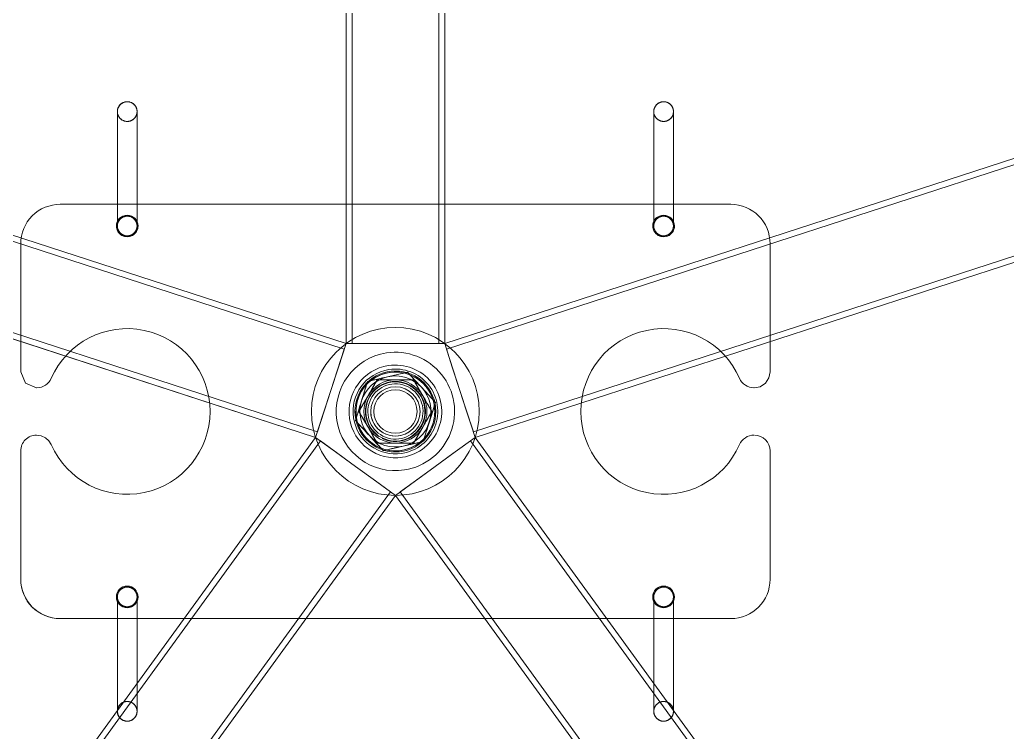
# Model space of a CAD drawing. Header units: millimetres. Extents: x -32954 to 151739, y -65671 to 56243.
# Drawn here: x -26657.5 to -26407.2, y -34583.7 to -34403.2 of the extents above; entities that cross this region are included whole.
import ezdxf

# ---------------------------------------------------------------- set-up
doc = ezdxf.new("R2010")
doc.units = ezdxf.units.MM
doc.layers.add('G-IMPT', color=7, linetype='Continuous', lineweight=9)
doc.layers.add('I-FURN', color=7, linetype='Continuous', lineweight=9)

# ---------------------------------------------------------------- blocks, each defined once
blk = doc.blocks.new('М200-М200_1_Стойка для инфузионных растворов - МСК-5310_dwg-9481014-О_ТХ_05')
at = {"layer": 'G-IMPT'}
for p, q in [((0, 21.27), (-117.56, 183.07)), ((0, 21.27), (-117.56, 183.07)), ((117.56, 183.07), (0, 21.27)), ((0, 21.27), (117.56, 183.07)), ((-118.77, 182.19), (-1.21, 20.38)), ((-1.21, 20.38), (-118.77, 182.19)), ((1.21, 20.38), (118.77, 182.19)), ((1.21, 20.38), (118.77, 182.19)), ((-137.78, 168.38), (-20.23, 6.57)), ((-20.23, 6.57), (-137.78, 168.38)), ((-19.01, 7.45), (-136.57, 169.26)), ((-19.01, 7.45), (-136.57, 169.26)), ((136.57, 169.26), (19.01, 7.45)), ((19.01, 7.45), (136.57, 169.26)), ((20.23, 6.57), (137.78, 168.38)), ((20.23, 6.57), (137.78, 168.38)), ((85, 52.5), (-85, 52.5)), ((-85, 52.5), (85, 52.5)), ((-95, 42.5), (-95, 10)), ((-95, 10), (-95, 42.5)), ((95, 42.5), (95, 10)), ((95, 10), (95, 42.5)), ((-20.23, 6.57), (-210.44, -55.23)), ((-20.23, 6.57), (-210.44, -55.23)), ((-209.97, -56.66), (-19.76, 5.15)), ((-19.76, 5.15), (-209.97, -56.66)), ((19.76, 5.15), (209.97, -56.66)), ((19.76, 5.15), (209.97, -56.66)), ((210.44, -55.23), (20.23, 6.57)), ((20.23, 6.57), (210.44, -55.23)), ((-95, -42.5), (-95, -10)), ((-95, -10), (-95, -42.5)), ((95, -42.5), (95, -10)), ((95, -10), (95, -42.5)), ((-12.96, -15.78), (-203.17, -77.58)), ((-12.96, -15.78), (-203.17, -77.58)), ((-202.71, -79.01), (-12.5, -17.2)), ((-12.5, -17.2), (-202.71, -79.01)), ((-12.5, -17.2), (-12.5, -217.2)), ((-12.5, -17.2), (-12.5, -217.2)), ((-11, -217.2), (-11, -17.2)), ((-11, -17.2), (-11, -217.2)), ((11, -17.2), (11, -217.2)), ((11, -17.2), (11, -217.2)), ((12.5, -217.2), (12.5, -17.2)), ((12.5, -17.2), (12.5, -217.2)), ((12.5, -17.2), (202.71, -79.01)), ((12.5, -17.2), (202.71, -79.01)), ((203.17, -77.58), (12.96, -15.78)), ((12.96, -15.78), (203.17, -77.58)), ((-85, -52.5), (85, -52.5)), ((85, -52.5), (-85, -52.5))]:
    blk.add_line(p, q, dxfattribs=at)
at = {"layer": 'G-IMPT', "flags": 128}
for points in [[(-70.5, 76), (-70.5, 76.1), (-70.49, 76.2), (-70.48, 76.3), (-70.47, 76.4), (-70.45, 76.5), (-70.43, 76.59), (-70.4, 76.69), (-70.37, 76.79), (-70.34, 76.88), (-70.3, 76.97), (-70.26, 77.06), (-70.22, 77.15), (-70.17, 77.24), (-70.12, 77.33), (-70.06, 77.41), (-70.01, 77.49), (-69.94, 77.57), (-69.88, 77.65), (-69.81, 77.72), (-69.74, 77.79), (-69.67, 77.86), (-69.59, 77.93), (-69.51, 77.99), (-69.43, 78.05), (-69.35, 78.1), (-69.27, 78.16), (-69.18, 78.2), (-69.09, 78.25), (-69, 78.29), (-68.91, 78.33), (-68.81, 78.36), (-68.72, 78.4), (-68.62, 78.42), (-68.52, 78.44), (-68.42, 78.46), (-68.33, 78.48), (-68.23, 78.49), (-68.13, 78.5), (-68.03, 78.5), (-68, 78.5)], [(-68, 78.5), (-67.9, 78.5), (-67.8, 78.49), (-67.7, 78.48), (-67.6, 78.47), (-67.5, 78.45), (-67.41, 78.43), (-67.31, 78.4), (-67.21, 78.37), (-67.12, 78.34), (-67.03, 78.3), (-66.94, 78.26), (-66.85, 78.22), (-66.76, 78.17), (-66.67, 78.12), (-66.59, 78.06), (-66.51, 78.01), (-66.43, 77.94), (-66.35, 77.88), (-66.28, 77.81), (-66.21, 77.74), (-66.14, 77.67), (-66.07, 77.59), (-66.01, 77.51), (-65.95, 77.43), (-65.9, 77.35), (-65.84, 77.27), (-65.8, 77.18), (-65.75, 77.09), (-65.71, 77), (-65.67, 76.91), (-65.64, 76.81), (-65.6, 76.72), (-65.58, 76.62), (-65.56, 76.52), (-65.54, 76.42), (-65.52, 76.33), (-65.51, 76.23), (-65.5, 76.13), (-65.5, 76.03), (-65.5, 76)], [(68, 78.5), (67.9, 78.5), (67.8, 78.49), (67.7, 78.48), (67.6, 78.47), (67.5, 78.45), (67.41, 78.43), (67.31, 78.4), (67.21, 78.37), (67.12, 78.34), (67.03, 78.3), (66.94, 78.26), (66.85, 78.22), (66.76, 78.17), (66.67, 78.12), (66.59, 78.06), (66.51, 78.01), (66.43, 77.94), (66.35, 77.88), (66.28, 77.81), (66.21, 77.74), (66.14, 77.67), (66.07, 77.59), (66.01, 77.51), (65.95, 77.43), (65.9, 77.35), (65.84, 77.27), (65.8, 77.18), (65.75, 77.09), (65.71, 77), (65.67, 76.91), (65.64, 76.81), (65.6, 76.72), (65.58, 76.62), (65.56, 76.52), (65.54, 76.42), (65.52, 76.33), (65.51, 76.23), (65.5, 76.13), (65.5, 76.03), (65.5, 76)], [(70.5, 76), (70.5, 76.1), (70.49, 76.2), (70.48, 76.3), (70.47, 76.4), (70.45, 76.5), (70.43, 76.59), (70.4, 76.69), (70.37, 76.79), (70.34, 76.88), (70.3, 76.97), (70.26, 77.06), (70.22, 77.15), (70.17, 77.24), (70.12, 77.33), (70.06, 77.41), (70.01, 77.49), (69.94, 77.57), (69.88, 77.65), (69.81, 77.72), (69.74, 77.79), (69.67, 77.86), (69.59, 77.93), (69.51, 77.99), (69.43, 78.05), (69.35, 78.1), (69.27, 78.16), (69.18, 78.2), (69.09, 78.25), (69, 78.29), (68.91, 78.33), (68.81, 78.36), (68.72, 78.4), (68.62, 78.42), (68.52, 78.44), (68.42, 78.46), (68.33, 78.48), (68.23, 78.49), (68.13, 78.5), (68.03, 78.5), (68, 78.5)], [(-68, 73.5), (-68.1, 73.5), (-68.2, 73.51), (-68.3, 73.52), (-68.4, 73.53), (-68.5, 73.55), (-68.59, 73.57), (-68.69, 73.6), (-68.79, 73.63), (-68.88, 73.66), (-68.97, 73.7), (-69.06, 73.74), (-69.15, 73.78), (-69.24, 73.83), (-69.33, 73.88), (-69.41, 73.94), (-69.49, 73.99), (-69.57, 74.06), (-69.65, 74.12), (-69.72, 74.19), (-69.79, 74.26), (-69.86, 74.33), (-69.93, 74.41), (-69.99, 74.49), (-70.05, 74.57), (-70.1, 74.65), (-70.16, 74.73), (-70.2, 74.82), (-70.25, 74.91), (-70.29, 75), (-70.33, 75.09), (-70.36, 75.19), (-70.4, 75.28), (-70.42, 75.38), (-70.44, 75.48), (-70.46, 75.58), (-70.48, 75.67), (-70.49, 75.77), (-70.5, 75.87), (-70.5, 75.97), (-70.5, 76)], [(-70.5, 47), (-70.5, 47.01), (-70.5, 47.05), (-70.5, 47.1), (-70.5, 47.19), (-70.5, 47.29), (-70.5, 47.42), (-70.5, 47.56), (-70.5, 47.74), (-70.5, 47.93), (-70.5, 48.14), (-70.5, 48.38), (-70.5, 48.64), (-70.5, 48.92), (-70.5, 49.21), (-70.5, 49.53), (-70.5, 49.87), (-70.5, 50.23), (-70.5, 50.6), (-70.5, 50.99), (-70.5, 51.4), (-70.5, 51.82), (-70.5, 52.26), (-70.5, 52.72), (-70.5, 53.18), (-70.5, 53.67), (-70.5, 54.16), (-70.5, 54.67), (-70.5, 55.18), (-70.5, 55.71), (-70.5, 56.25), (-70.5, 56.79), (-70.5, 57.34), (-70.5, 57.9), (-70.5, 58.47), (-70.5, 59.04), (-70.5, 59.61), (-70.5, 60.19), (-70.5, 60.76), (-70.5, 61.34), (-70.5, 61.92), (-70.5, 62.5), (-70.5, 63.08), (-70.5, 63.66), (-70.5, 64.23), (-70.5, 64.79), (-70.5, 65.36), (-70.5, 65.91), (-70.5, 66.46), (-70.5, 67), (-70.5, 67.53), (-70.5, 68.06), (-70.5, 68.57), (-70.5, 69.07), (-70.5, 69.56), (-70.5, 70.03), (-70.5, 70.5), (-70.5, 70.94), (-70.5, 71.38), (-70.5, 71.79), (-70.5, 72.19), (-70.5, 72.58), (-70.5, 72.94), (-70.5, 73.29), (-70.5, 73.62), (-70.5, 73.92), (-70.5, 74.21), (-70.5, 74.48), (-70.5, 74.73), (-70.5, 74.96), (-70.5, 75.16), (-70.5, 75.35), (-70.5, 75.51), (-70.5, 75.65), (-70.5, 75.76), (-70.5, 75.85), (-70.5, 75.93), (-70.5, 75.97), (-70.5, 76), (-70.5, 76)], [(-65.5, 76), (-65.5, 75.9), (-65.51, 75.8), (-65.52, 75.7), (-65.53, 75.6), (-65.55, 75.5), (-65.57, 75.41), (-65.6, 75.31), (-65.63, 75.21), (-65.66, 75.12), (-65.7, 75.03), (-65.74, 74.94), (-65.78, 74.85), (-65.83, 74.76), (-65.88, 74.67), (-65.94, 74.59), (-65.99, 74.51), (-66.06, 74.43), (-66.12, 74.35), (-66.19, 74.28), (-66.26, 74.21), (-66.33, 74.14), (-66.41, 74.07), (-66.49, 74.01), (-66.57, 73.95), (-66.65, 73.9), (-66.73, 73.84), (-66.82, 73.8), (-66.91, 73.75), (-67, 73.71), (-67.09, 73.67), (-67.19, 73.64), (-67.28, 73.6), (-67.38, 73.58), (-67.48, 73.56), (-67.58, 73.54), (-67.67, 73.52), (-67.77, 73.51), (-67.87, 73.5), (-67.97, 73.5), (-68, 73.5)], [(-65.5, 76), (-65.5, 75.99), (-65.5, 75.95), (-65.5, 75.9), (-65.5, 75.81), (-65.5, 75.71), (-65.5, 75.58), (-65.5, 75.44), (-65.5, 75.26), (-65.5, 75.07), (-65.5, 74.86), (-65.5, 74.62), (-65.5, 74.36), (-65.5, 74.08), (-65.5, 73.79), (-65.5, 73.47), (-65.5, 73.13), (-65.5, 72.77), (-65.5, 72.4), (-65.5, 72.01), (-65.5, 71.6), (-65.5, 71.18), (-65.5, 70.74), (-65.5, 70.28), (-65.5, 69.82), (-65.5, 69.33), (-65.5, 68.84), (-65.5, 68.33), (-65.5, 67.82), (-65.5, 67.29), (-65.5, 66.75), (-65.5, 66.21), (-65.5, 65.66), (-65.5, 65.1), (-65.5, 64.53), (-65.5, 63.96), (-65.5, 63.39), (-65.5, 62.81), (-65.5, 62.24), (-65.5, 61.66), (-65.5, 61.08), (-65.5, 60.5), (-65.5, 59.92), (-65.5, 59.34), (-65.5, 58.77), (-65.5, 58.21), (-65.5, 57.64), (-65.5, 57.09), (-65.5, 56.54), (-65.5, 56), (-65.5, 55.47), (-65.5, 54.94), (-65.5, 54.43), (-65.5, 53.93), (-65.5, 53.44), (-65.5, 52.97), (-65.5, 52.5), (-65.5, 52.06), (-65.5, 51.62), (-65.5, 51.21), (-65.5, 50.81), (-65.5, 50.42), (-65.5, 50.06), (-65.5, 49.71), (-65.5, 49.38), (-65.5, 49.08), (-65.5, 48.79), (-65.5, 48.52), (-65.5, 48.27), (-65.5, 48.04), (-65.5, 47.84), (-65.5, 47.65), (-65.5, 47.49), (-65.5, 47.35), (-65.5, 47.24), (-65.5, 47.15), (-65.5, 47.07), (-65.5, 47.03), (-65.5, 47), (-65.5, 47)], [(65.5, 76), (65.5, 75.9), (65.51, 75.8), (65.52, 75.7), (65.53, 75.6), (65.55, 75.5), (65.57, 75.41), (65.6, 75.31), (65.63, 75.21), (65.66, 75.12), (65.7, 75.03), (65.74, 74.94), (65.78, 74.85), (65.83, 74.76), (65.88, 74.67), (65.94, 74.59), (65.99, 74.51), (66.06, 74.43), (66.12, 74.35), (66.19, 74.28), (66.26, 74.21), (66.33, 74.14), (66.41, 74.07), (66.49, 74.01), (66.57, 73.95), (66.65, 73.9), (66.73, 73.84), (66.82, 73.8), (66.91, 73.75), (67, 73.71), (67.09, 73.67), (67.19, 73.64), (67.28, 73.6), (67.38, 73.58), (67.48, 73.56), (67.58, 73.54), (67.67, 73.52), (67.77, 73.51), (67.87, 73.5), (67.97, 73.5), (68, 73.5)], [(65.5, 76), (65.5, 75.99), (65.5, 75.95), (65.5, 75.9), (65.5, 75.81), (65.5, 75.71), (65.5, 75.58), (65.5, 75.44), (65.5, 75.26), (65.5, 75.07), (65.5, 74.86), (65.5, 74.62), (65.5, 74.36), (65.5, 74.08), (65.5, 73.79), (65.5, 73.47), (65.5, 73.13), (65.5, 72.77), (65.5, 72.4), (65.5, 72.01), (65.5, 71.6), (65.5, 71.18), (65.5, 70.74), (65.5, 70.28), (65.5, 69.82), (65.5, 69.33), (65.5, 68.84), (65.5, 68.33), (65.5, 67.82), (65.5, 67.29), (65.5, 66.75), (65.5, 66.21), (65.5, 65.66), (65.5, 65.1), (65.5, 64.53), (65.5, 63.96), (65.5, 63.39), (65.5, 62.81), (65.5, 62.24), (65.5, 61.66), (65.5, 61.08), (65.5, 60.5), (65.5, 59.92), (65.5, 59.34), (65.5, 58.77), (65.5, 58.21), (65.5, 57.64), (65.5, 57.09), (65.5, 56.54), (65.5, 56), (65.5, 55.47), (65.5, 54.94), (65.5, 54.43), (65.5, 53.93), (65.5, 53.44), (65.5, 52.97), (65.5, 52.5), (65.5, 52.06), (65.5, 51.62), (65.5, 51.21), (65.5, 50.81), (65.5, 50.42), (65.5, 50.06), (65.5, 49.71), (65.5, 49.38), (65.5, 49.08), (65.5, 48.79), (65.5, 48.52), (65.5, 48.27), (65.5, 48.04), (65.5, 47.84), (65.5, 47.65), (65.5, 47.49), (65.5, 47.35), (65.5, 47.24), (65.5, 47.15), (65.5, 47.07), (65.5, 47.03), (65.5, 47), (65.5, 47)], [(68, 73.5), (68.1, 73.5), (68.2, 73.51), (68.3, 73.52), (68.4, 73.53), (68.5, 73.55), (68.59, 73.57), (68.69, 73.6), (68.79, 73.63), (68.88, 73.66), (68.97, 73.7), (69.06, 73.74), (69.15, 73.78), (69.24, 73.83), (69.33, 73.88), (69.41, 73.94), (69.49, 73.99), (69.57, 74.06), (69.65, 74.12), (69.72, 74.19), (69.79, 74.26), (69.86, 74.33), (69.93, 74.41), (69.99, 74.49), (70.05, 74.57), (70.1, 74.65), (70.16, 74.73), (70.2, 74.82), (70.25, 74.91), (70.29, 75), (70.33, 75.09), (70.36, 75.19), (70.4, 75.28), (70.42, 75.38), (70.44, 75.48), (70.46, 75.58), (70.48, 75.67), (70.49, 75.77), (70.5, 75.87), (70.5, 75.97), (70.5, 76)], [(70.5, 47), (70.5, 47.01), (70.5, 47.05), (70.5, 47.1), (70.5, 47.19), (70.5, 47.29), (70.5, 47.42), (70.5, 47.56), (70.5, 47.74), (70.5, 47.93), (70.5, 48.14), (70.5, 48.38), (70.5, 48.64), (70.5, 48.92), (70.5, 49.21), (70.5, 49.53), (70.5, 49.87), (70.5, 50.23), (70.5, 50.6), (70.5, 50.99), (70.5, 51.4), (70.5, 51.82), (70.5, 52.26), (70.5, 52.72), (70.5, 53.18), (70.5, 53.67), (70.5, 54.16), (70.5, 54.67), (70.5, 55.18), (70.5, 55.71), (70.5, 56.25), (70.5, 56.79), (70.5, 57.34), (70.5, 57.9), (70.5, 58.47), (70.5, 59.04), (70.5, 59.61), (70.5, 60.19), (70.5, 60.76), (70.5, 61.34), (70.5, 61.92), (70.5, 62.5), (70.5, 63.08), (70.5, 63.66), (70.5, 64.23), (70.5, 64.79), (70.5, 65.36), (70.5, 65.91), (70.5, 66.46), (70.5, 67), (70.5, 67.53), (70.5, 68.06), (70.5, 68.57), (70.5, 69.07), (70.5, 69.56), (70.5, 70.03), (70.5, 70.5), (70.5, 70.94), (70.5, 71.38), (70.5, 71.79), (70.5, 72.19), (70.5, 72.58), (70.5, 72.94), (70.5, 73.29), (70.5, 73.62), (70.5, 73.92), (70.5, 74.21), (70.5, 74.48), (70.5, 74.73), (70.5, 74.96), (70.5, 75.16), (70.5, 75.35), (70.5, 75.51), (70.5, 75.65), (70.5, 75.76), (70.5, 75.85), (70.5, 75.93), (70.5, 75.97), (70.5, 76), (70.5, 76)], [(-70.5, 47), (-70.5, 47.1), (-70.49, 47.2), (-70.48, 47.3), (-70.47, 47.4), (-70.45, 47.5), (-70.43, 47.59), (-70.4, 47.69), (-70.37, 47.79), (-70.34, 47.88), (-70.3, 47.97), (-70.26, 48.06), (-70.22, 48.15), (-70.17, 48.24), (-70.12, 48.33), (-70.06, 48.41), (-70.01, 48.49), (-69.94, 48.57), (-69.88, 48.65), (-69.81, 48.72), (-69.74, 48.79), (-69.67, 48.86), (-69.59, 48.93), (-69.51, 48.99), (-69.43, 49.05), (-69.35, 49.1), (-69.27, 49.16), (-69.18, 49.2), (-69.09, 49.25), (-69, 49.29), (-68.91, 49.33), (-68.81, 49.36), (-68.72, 49.4), (-68.62, 49.42), (-68.52, 49.44), (-68.42, 49.46), (-68.33, 49.48), (-68.23, 49.49), (-68.13, 49.5), (-68.03, 49.5), (-68, 49.5)], [(-68, 49.5), (-67.9, 49.5), (-67.8, 49.49), (-67.7, 49.48), (-67.6, 49.47), (-67.5, 49.45), (-67.41, 49.43), (-67.31, 49.4), (-67.21, 49.37), (-67.12, 49.34), (-67.03, 49.3), (-66.94, 49.26), (-66.85, 49.22), (-66.76, 49.17), (-66.67, 49.12), (-66.59, 49.06), (-66.51, 49.01), (-66.43, 48.94), (-66.35, 48.88), (-66.28, 48.81), (-66.21, 48.74), (-66.14, 48.67), (-66.07, 48.59), (-66.01, 48.51), (-65.95, 48.43), (-65.9, 48.35), (-65.84, 48.27), (-65.8, 48.18), (-65.75, 48.09), (-65.71, 48), (-65.67, 47.91), (-65.64, 47.81), (-65.6, 47.72), (-65.58, 47.62), (-65.56, 47.52), (-65.54, 47.42), (-65.52, 47.33), (-65.51, 47.23), (-65.5, 47.13), (-65.5, 47.03), (-65.5, 47)], [(68, 49.5), (67.9, 49.5), (67.8, 49.49), (67.7, 49.48), (67.6, 49.47), (67.5, 49.45), (67.41, 49.43), (67.31, 49.4), (67.21, 49.37), (67.12, 49.34), (67.03, 49.3), (66.94, 49.26), (66.85, 49.22), (66.76, 49.17), (66.67, 49.12), (66.59, 49.06), (66.51, 49.01), (66.43, 48.94), (66.35, 48.88), (66.28, 48.81), (66.21, 48.74), (66.14, 48.67), (66.07, 48.59), (66.01, 48.51), (65.95, 48.43), (65.9, 48.35), (65.84, 48.27), (65.8, 48.18), (65.75, 48.09), (65.71, 48), (65.67, 47.91), (65.64, 47.81), (65.6, 47.72), (65.58, 47.62), (65.56, 47.52), (65.54, 47.42), (65.52, 47.33), (65.51, 47.23), (65.5, 47.13), (65.5, 47.03), (65.5, 47)], [(70.5, 47), (70.5, 47.1), (70.49, 47.2), (70.48, 47.3), (70.47, 47.4), (70.45, 47.5), (70.43, 47.59), (70.4, 47.69), (70.37, 47.79), (70.34, 47.88), (70.3, 47.97), (70.26, 48.06), (70.22, 48.15), (70.17, 48.24), (70.12, 48.33), (70.06, 48.41), (70.01, 48.49), (69.94, 48.57), (69.88, 48.65), (69.81, 48.72), (69.74, 48.79), (69.67, 48.86), (69.59, 48.93), (69.51, 48.99), (69.43, 49.05), (69.35, 49.1), (69.27, 49.16), (69.18, 49.2), (69.09, 49.25), (69, 49.29), (68.91, 49.33), (68.81, 49.36), (68.72, 49.4), (68.62, 49.42), (68.52, 49.44), (68.42, 49.46), (68.33, 49.48), (68.23, 49.49), (68.13, 49.5), (68.03, 49.5), (68, 49.5)], [(-68, 44.5), (-68.1, 44.5), (-68.2, 44.51), (-68.3, 44.52), (-68.4, 44.53), (-68.5, 44.55), (-68.59, 44.57), (-68.69, 44.6), (-68.79, 44.63), (-68.88, 44.66), (-68.97, 44.7), (-69.06, 44.74), (-69.15, 44.78), (-69.24, 44.83), (-69.33, 44.88), (-69.41, 44.94), (-69.49, 44.99), (-69.57, 45.06), (-69.65, 45.12), (-69.72, 45.19), (-69.79, 45.26), (-69.86, 45.33), (-69.93, 45.41), (-69.99, 45.49), (-70.05, 45.57), (-70.1, 45.65), (-70.16, 45.73), (-70.2, 45.82), (-70.25, 45.91), (-70.29, 46), (-70.33, 46.09), (-70.36, 46.19), (-70.4, 46.28), (-70.42, 46.38), (-70.44, 46.48), (-70.46, 46.58), (-70.48, 46.67), (-70.49, 46.77), (-70.5, 46.87), (-70.5, 46.97), (-70.5, 47)], [(-65.5, 47), (-65.5, 46.9), (-65.51, 46.8), (-65.52, 46.7), (-65.53, 46.6), (-65.55, 46.5), (-65.57, 46.41), (-65.6, 46.31), (-65.63, 46.21), (-65.66, 46.12), (-65.7, 46.03), (-65.74, 45.94), (-65.78, 45.85), (-65.83, 45.76), (-65.88, 45.67), (-65.94, 45.59), (-65.99, 45.51), (-66.06, 45.43), (-66.12, 45.35), (-66.19, 45.28), (-66.26, 45.21), (-66.33, 45.14), (-66.41, 45.07), (-66.49, 45.01), (-66.57, 44.95), (-66.65, 44.9), (-66.73, 44.84), (-66.82, 44.8), (-66.91, 44.75), (-67, 44.71), (-67.09, 44.67), (-67.19, 44.64), (-67.28, 44.6), (-67.38, 44.58), (-67.48, 44.56), (-67.58, 44.54), (-67.67, 44.52), (-67.77, 44.51), (-67.87, 44.5), (-67.97, 44.5), (-68, 44.5)], [(65.5, 47), (65.5, 46.9), (65.51, 46.8), (65.52, 46.7), (65.53, 46.6), (65.55, 46.5), (65.57, 46.41), (65.6, 46.31), (65.63, 46.21), (65.66, 46.12), (65.7, 46.03), (65.74, 45.94), (65.78, 45.85), (65.83, 45.76), (65.88, 45.67), (65.94, 45.59), (65.99, 45.51), (66.06, 45.43), (66.12, 45.35), (66.19, 45.28), (66.26, 45.21), (66.33, 45.14), (66.41, 45.07), (66.49, 45.01), (66.57, 44.95), (66.65, 44.9), (66.73, 44.84), (66.82, 44.8), (66.91, 44.75), (67, 44.71), (67.09, 44.67), (67.19, 44.64), (67.28, 44.6), (67.38, 44.58), (67.48, 44.56), (67.58, 44.54), (67.67, 44.52), (67.77, 44.51), (67.87, 44.5), (67.97, 44.5), (68, 44.5)], [(68, 44.5), (68.1, 44.5), (68.2, 44.51), (68.3, 44.52), (68.4, 44.53), (68.5, 44.55), (68.59, 44.57), (68.69, 44.6), (68.79, 44.63), (68.88, 44.66), (68.97, 44.7), (69.06, 44.74), (69.15, 44.78), (69.24, 44.83), (69.33, 44.88), (69.41, 44.94), (69.49, 44.99), (69.57, 45.06), (69.65, 45.12), (69.72, 45.19), (69.79, 45.26), (69.86, 45.33), (69.93, 45.41), (69.99, 45.49), (70.05, 45.57), (70.1, 45.65), (70.16, 45.73), (70.2, 45.82), (70.25, 45.91), (70.29, 46), (70.33, 46.09), (70.36, 46.19), (70.4, 46.28), (70.42, 46.38), (70.44, 46.48), (70.46, 46.58), (70.48, 46.67), (70.49, 46.77), (70.5, 46.87), (70.5, 46.97), (70.5, 47)], [(-20.23, 6.57), (-15.17, 10.25), (-10.11, 13.92), (-5.06, 17.59), (0, 21.27)], [(0, 21.27), (-5.06, 17.59), (-10.11, 13.92), (-15.17, 10.25), (-20.23, 6.57)], [(-1.21, 20.38), (-5.66, 17.15), (-10.11, 13.92), (-14.56, 10.69), (-19.01, 7.45)], [(-19.01, 7.45), (-14.56, 10.69), (-10.11, 13.92), (-5.66, 17.15), (-1.21, 20.38)], [(0, 21.27), (5.06, 17.59), (10.11, 13.92), (15.17, 10.25), (20.23, 6.57)], [(20.23, 6.57), (15.17, 10.25), (10.11, 13.92), (5.06, 17.59), (0, 21.27)], [(19.01, 7.45), (14.56, 10.69), (10.11, 13.92), (5.66, 17.15), (1.21, 20.38)], [(1.21, 20.38), (5.66, 17.15), (10.11, 13.92), (14.56, 10.69), (19.01, 7.45)], [(-10.13, -2.3), (-9.37, 0.18), (-8.6, 2.66), (-7.83, 5.14), (-7.06, 7.62)], [(-4.62, 8), (-5.77, 6), (-6.93, 4), (-8.08, 2), (-9.24, 0)], [(-7.06, 7.62), (-4.53, 8.2), (-2, 8.78), (0.54, 9.35), (3.07, 9.93)], [(4.62, 8), (2.31, 8), (0, 8), (-2.31, 8), (-4.62, 8)], [(3.07, 9.93), (4.84, 8.02), (6.6, 6.12), (8.37, 4.21), (10.13, 2.3)], [(9.24, 0), (8.08, 2), (6.93, 4), (5.77, 6), (4.62, 8)], [(90.96, 6), (89.83, 6.16), (88.74, 6.65), (87.85, 7.44), (87.25, 8.4)], [(87.25, 8.4), (87.85, 7.44), (88.74, 6.65), (89.83, 6.16), (90.96, 6)], [(-12.5, -17.2), (-14.43, -11.26), (-16.36, -5.32), (-18.29, 0.63), (-20.23, 6.57)], [(-20.23, 6.57), (-18.29, 0.63), (-16.36, -5.32), (-14.43, -11.26), (-12.5, -17.2)], [(-19.76, 5.15), (-18.06, -0.09), (-16.36, -5.32), (-14.66, -10.55), (-12.96, -15.78)], [(-12.96, -15.78), (-14.66, -10.55), (-16.36, -5.32), (-18.06, -0.09), (-19.76, 5.15)], [(20.23, 6.57), (18.29, 0.63), (16.36, -5.32), (14.43, -11.26), (12.5, -17.2)], [(12.5, -17.2), (14.43, -11.26), (16.36, -5.32), (18.29, 0.63), (20.23, 6.57)], [(12.96, -15.78), (14.66, -10.55), (16.36, -5.32), (18.06, -0.09), (19.76, 5.15)], [(19.76, 5.15), (18.06, -0.09), (16.36, -5.32), (14.66, -10.55), (12.96, -15.78)], [(10.13, 2.3), (9.37, -0.18), (8.6, -2.66), (7.83, -5.14), (7.06, -7.62)], [(-3.07, -9.93), (-4.84, -8.02), (-6.6, -6.12), (-8.37, -4.21), (-10.13, -2.3)], [(-9.24, 0), (-8.08, -2), (-6.93, -4), (-5.77, -6), (-4.62, -8)], [(4.62, -8), (5.77, -6), (6.93, -4), (8.08, -2), (9.24, 0)], [(-95, -10), (-94.71, -8.53), (-93.81, -7.17), (-92.44, -6.28), (-90.96, -6)], [(-90.96, -6), (-92.44, -6.28), (-93.81, -7.17), (-94.71, -8.53), (-95, -10)], [(90.96, -6), (93.81, -7.17), (95, -10)], [(95, -10), (93.81, -7.17), (90.96, -6)], [(-4.62, -8), (-2.31, -8), (0, -8), (2.31, -8), (4.62, -8)], [(7.06, -7.62), (4.53, -8.2), (2, -8.78), (-0.54, -9.35), (-3.07, -9.93)], [(12.5, -17.2), (6.25, -17.2), (0, -17.2), (-6.25, -17.2), (-12.5, -17.2)], [(-12.5, -17.2), (-6.25, -17.2), (0, -17.2), (6.25, -17.2), (12.5, -17.2)], [(-11, -17.2), (-5.5, -17.2), (0, -17.2), (5.5, -17.2), (11, -17.2)], [(11, -17.2), (5.5, -17.2), (0, -17.2), (-5.5, -17.2), (-11, -17.2)], [(-70.5, -47), (-70.5, -46.9), (-70.49, -46.8), (-70.48, -46.7), (-70.47, -46.6), (-70.45, -46.5), (-70.43, -46.41), (-70.4, -46.31), (-70.37, -46.21), (-70.34, -46.12), (-70.3, -46.03), (-70.26, -45.94), (-70.22, -45.85), (-70.17, -45.76), (-70.12, -45.67), (-70.06, -45.59), (-70.01, -45.51), (-69.94, -45.43), (-69.88, -45.35), (-69.81, -45.28), (-69.74, -45.21), (-69.67, -45.14), (-69.59, -45.07), (-69.51, -45.01), (-69.43, -44.95), (-69.35, -44.9), (-69.27, -44.84), (-69.18, -44.8), (-69.09, -44.75), (-69, -44.71), (-68.91, -44.67), (-68.81, -44.64), (-68.72, -44.6), (-68.62, -44.58), (-68.52, -44.56), (-68.42, -44.54), (-68.33, -44.52), (-68.23, -44.51), (-68.13, -44.5), (-68.03, -44.5), (-68, -44.5)], [(-68, -44.5), (-67.9, -44.5), (-67.8, -44.51), (-67.7, -44.52), (-67.6, -44.53), (-67.5, -44.55), (-67.41, -44.57), (-67.31, -44.6), (-67.21, -44.63), (-67.12, -44.66), (-67.03, -44.7), (-66.94, -44.74), (-66.85, -44.78), (-66.76, -44.83), (-66.67, -44.88), (-66.59, -44.94), (-66.51, -44.99), (-66.43, -45.06), (-66.35, -45.12), (-66.28, -45.19), (-66.21, -45.26), (-66.14, -45.33), (-66.07, -45.41), (-66.01, -45.49), (-65.95, -45.57), (-65.9, -45.65), (-65.84, -45.73), (-65.8, -45.82), (-65.75, -45.91), (-65.71, -46), (-65.67, -46.09), (-65.64, -46.19), (-65.6, -46.28), (-65.58, -46.38), (-65.56, -46.48), (-65.54, -46.58), (-65.52, -46.67), (-65.51, -46.77), (-65.5, -46.87), (-65.5, -46.97), (-65.5, -47)], [(65.5, -47), (65.5, -46.9), (65.51, -46.8), (65.52, -46.7), (65.53, -46.6), (65.55, -46.5), (65.57, -46.41), (65.6, -46.31), (65.63, -46.21), (65.66, -46.12), (65.7, -46.03), (65.74, -45.94), (65.78, -45.85), (65.83, -45.76), (65.88, -45.67), (65.94, -45.59), (65.99, -45.51), (66.06, -45.43), (66.12, -45.35), (66.19, -45.28), (66.26, -45.21), (66.33, -45.14), (66.41, -45.07), (66.49, -45.01), (66.57, -44.95), (66.65, -44.9), (66.73, -44.84), (66.82, -44.8), (66.91, -44.75), (67, -44.71), (67.09, -44.67), (67.19, -44.64), (67.28, -44.6), (67.38, -44.58), (67.48, -44.56), (67.58, -44.54), (67.67, -44.52), (67.77, -44.51), (67.87, -44.5), (67.97, -44.5), (68, -44.5)], [(68, -44.5), (68.1, -44.5), (68.2, -44.51), (68.3, -44.52), (68.4, -44.53), (68.5, -44.55), (68.59, -44.57), (68.69, -44.6), (68.79, -44.63), (68.88, -44.66), (68.97, -44.7), (69.06, -44.74), (69.15, -44.78), (69.24, -44.83), (69.33, -44.88), (69.41, -44.94), (69.49, -44.99), (69.57, -45.06), (69.65, -45.12), (69.72, -45.19), (69.79, -45.26), (69.86, -45.33), (69.93, -45.41), (69.99, -45.49), (70.05, -45.57), (70.1, -45.65), (70.16, -45.73), (70.2, -45.82), (70.25, -45.91), (70.29, -46), (70.33, -46.09), (70.36, -46.19), (70.4, -46.28), (70.42, -46.38), (70.44, -46.48), (70.46, -46.58), (70.48, -46.67), (70.49, -46.77), (70.5, -46.87), (70.5, -46.97), (70.5, -47)], [(-68, -49.5), (-68.1, -49.5), (-68.2, -49.49), (-68.3, -49.48), (-68.4, -49.47), (-68.5, -49.45), (-68.59, -49.43), (-68.69, -49.4), (-68.79, -49.37), (-68.88, -49.34), (-68.97, -49.3), (-69.06, -49.26), (-69.15, -49.22), (-69.24, -49.17), (-69.33, -49.12), (-69.41, -49.06), (-69.49, -49.01), (-69.57, -48.94), (-69.65, -48.88), (-69.72, -48.81), (-69.79, -48.74), (-69.86, -48.67), (-69.93, -48.59), (-69.99, -48.51), (-70.05, -48.43), (-70.1, -48.35), (-70.16, -48.27), (-70.2, -48.18), (-70.25, -48.09), (-70.29, -48), (-70.33, -47.91), (-70.36, -47.81), (-70.4, -47.72), (-70.42, -47.62), (-70.44, -47.52), (-70.46, -47.42), (-70.48, -47.33), (-70.49, -47.23), (-70.5, -47.13), (-70.5, -47.03), (-70.5, -47)], [(-70.5, -76), (-70.5, -75.99), (-70.5, -75.95), (-70.5, -75.9), (-70.5, -75.81), (-70.5, -75.71), (-70.5, -75.58), (-70.5, -75.44), (-70.5, -75.26), (-70.5, -75.07), (-70.5, -74.86), (-70.5, -74.62), (-70.5, -74.36), (-70.5, -74.08), (-70.5, -73.79), (-70.5, -73.47), (-70.5, -73.13), (-70.5, -72.77), (-70.5, -72.4), (-70.5, -72.01), (-70.5, -71.6), (-70.5, -71.18), (-70.5, -70.74), (-70.5, -70.28), (-70.5, -69.82), (-70.5, -69.33), (-70.5, -68.84), (-70.5, -68.33), (-70.5, -67.82), (-70.5, -67.29), (-70.5, -66.75), (-70.5, -66.21), (-70.5, -65.66), (-70.5, -65.1), (-70.5, -64.53), (-70.5, -63.96), (-70.5, -63.39), (-70.5, -62.81), (-70.5, -62.24), (-70.5, -61.66), (-70.5, -61.08), (-70.5, -60.5), (-70.5, -59.92), (-70.5, -59.34), (-70.5, -58.77), (-70.5, -58.21), (-70.5, -57.64), (-70.5, -57.09), (-70.5, -56.54), (-70.5, -56), (-70.5, -55.47), (-70.5, -54.94), (-70.5, -54.43), (-70.5, -53.93), (-70.5, -53.44), (-70.5, -52.97), (-70.5, -52.5), (-70.5, -52.06), (-70.5, -51.62), (-70.5, -51.21), (-70.5, -50.81), (-70.5, -50.42), (-70.5, -50.06), (-70.5, -49.71), (-70.5, -49.38), (-70.5, -49.08), (-70.5, -48.79), (-70.5, -48.52), (-70.5, -48.27), (-70.5, -48.04), (-70.5, -47.84), (-70.5, -47.65), (-70.5, -47.49), (-70.5, -47.35), (-70.5, -47.24), (-70.5, -47.15), (-70.5, -47.07), (-70.5, -47.03), (-70.5, -47), (-70.5, -47)], [(-65.5, -47), (-65.5, -47.1), (-65.51, -47.2), (-65.52, -47.3), (-65.53, -47.4), (-65.55, -47.5), (-65.57, -47.59), (-65.6, -47.69), (-65.63, -47.79), (-65.66, -47.88), (-65.7, -47.97), (-65.74, -48.06), (-65.78, -48.15), (-65.83, -48.24), (-65.88, -48.33), (-65.94, -48.41), (-65.99, -48.49), (-66.06, -48.57), (-66.12, -48.65), (-66.19, -48.72), (-66.26, -48.79), (-66.33, -48.86), (-66.41, -48.93), (-66.49, -48.99), (-66.57, -49.05), (-66.65, -49.1), (-66.73, -49.16), (-66.82, -49.2), (-66.91, -49.25), (-67, -49.29), (-67.09, -49.33), (-67.19, -49.36), (-67.28, -49.4), (-67.38, -49.42), (-67.48, -49.44), (-67.58, -49.46), (-67.67, -49.48), (-67.77, -49.49), (-67.87, -49.5), (-67.97, -49.5), (-68, -49.5)], [(-65.5, -47), (-65.5, -47.01), (-65.5, -47.05), (-65.5, -47.1), (-65.5, -47.19), (-65.5, -47.29), (-65.5, -47.42), (-65.5, -47.56), (-65.5, -47.74), (-65.5, -47.93), (-65.5, -48.14), (-65.5, -48.38), (-65.5, -48.64), (-65.5, -48.92), (-65.5, -49.21), (-65.5, -49.53), (-65.5, -49.87), (-65.5, -50.23), (-65.5, -50.6), (-65.5, -50.99), (-65.5, -51.4), (-65.5, -51.82), (-65.5, -52.26), (-65.5, -52.72), (-65.5, -53.18), (-65.5, -53.67), (-65.5, -54.16), (-65.5, -54.67), (-65.5, -55.18), (-65.5, -55.71), (-65.5, -56.25), (-65.5, -56.79), (-65.5, -57.34), (-65.5, -57.9), (-65.5, -58.47), (-65.5, -59.04), (-65.5, -59.61), (-65.5, -60.19), (-65.5, -60.76), (-65.5, -61.34), (-65.5, -61.92), (-65.5, -62.5), (-65.5, -63.08), (-65.5, -63.66), (-65.5, -64.23), (-65.5, -64.79), (-65.5, -65.36), (-65.5, -65.91), (-65.5, -66.46), (-65.5, -67), (-65.5, -67.53), (-65.5, -68.06), (-65.5, -68.57), (-65.5, -69.07), (-65.5, -69.56), (-65.5, -70.03), (-65.5, -70.5), (-65.5, -70.94), (-65.5, -71.38), (-65.5, -71.79), (-65.5, -72.19), (-65.5, -72.58), (-65.5, -72.94), (-65.5, -73.29), (-65.5, -73.62), (-65.5, -73.92), (-65.5, -74.21), (-65.5, -74.48), (-65.5, -74.73), (-65.5, -74.96), (-65.5, -75.16), (-65.5, -75.35), (-65.5, -75.51), (-65.5, -75.65), (-65.5, -75.76), (-65.5, -75.85), (-65.5, -75.93), (-65.5, -75.97), (-65.5, -76), (-65.5, -76)], [(68, -49.5), (67.9, -49.5), (67.8, -49.49), (67.7, -49.48), (67.6, -49.47), (67.5, -49.45), (67.41, -49.43), (67.31, -49.4), (67.21, -49.37), (67.12, -49.34), (67.03, -49.3), (66.94, -49.26), (66.85, -49.22), (66.76, -49.17), (66.67, -49.12), (66.59, -49.06), (66.51, -49.01), (66.43, -48.94), (66.35, -48.88), (66.28, -48.81), (66.21, -48.74), (66.14, -48.67), (66.07, -48.59), (66.01, -48.51), (65.95, -48.43), (65.9, -48.35), (65.84, -48.27), (65.8, -48.18), (65.75, -48.09), (65.71, -48), (65.67, -47.91), (65.64, -47.81), (65.6, -47.72), (65.58, -47.62), (65.56, -47.52), (65.54, -47.42), (65.52, -47.33), (65.51, -47.23), (65.5, -47.13), (65.5, -47.03), (65.5, -47)], [(65.5, -76), (65.5, -75.99), (65.5, -75.95), (65.5, -75.9), (65.5, -75.81), (65.5, -75.71), (65.5, -75.58), (65.5, -75.44), (65.5, -75.26), (65.5, -75.07), (65.5, -74.86), (65.5, -74.62), (65.5, -74.36), (65.5, -74.08), (65.5, -73.79), (65.5, -73.47), (65.5, -73.13), (65.5, -72.77), (65.5, -72.4), (65.5, -72.01), (65.5, -71.6), (65.5, -71.18), (65.5, -70.74), (65.5, -70.28), (65.5, -69.82), (65.5, -69.33), (65.5, -68.84), (65.5, -68.33), (65.5, -67.82), (65.5, -67.29), (65.5, -66.75), (65.5, -66.21), (65.5, -65.66), (65.5, -65.1), (65.5, -64.53), (65.5, -63.96), (65.5, -63.39), (65.5, -62.81), (65.5, -62.24), (65.5, -61.66), (65.5, -61.08), (65.5, -60.5), (65.5, -59.92), (65.5, -59.34), (65.5, -58.77), (65.5, -58.21), (65.5, -57.64), (65.5, -57.09), (65.5, -56.54), (65.5, -56), (65.5, -55.47), (65.5, -54.94), (65.5, -54.43), (65.5, -53.93), (65.5, -53.44), (65.5, -52.97), (65.5, -52.5), (65.5, -52.06), (65.5, -51.62), (65.5, -51.21), (65.5, -50.81), (65.5, -50.42), (65.5, -50.06), (65.5, -49.71), (65.5, -49.38), (65.5, -49.08), (65.5, -48.79), (65.5, -48.52), (65.5, -48.27), (65.5, -48.04), (65.5, -47.84), (65.5, -47.65), (65.5, -47.49), (65.5, -47.35), (65.5, -47.24), (65.5, -47.15), (65.5, -47.07), (65.5, -47.03), (65.5, -47), (65.5, -47)], [(70.5, -47), (70.5, -47.1), (70.49, -47.2), (70.48, -47.3), (70.47, -47.4), (70.45, -47.5), (70.43, -47.59), (70.4, -47.69), (70.37, -47.79), (70.34, -47.88), (70.3, -47.97), (70.26, -48.06), (70.22, -48.15), (70.17, -48.24), (70.12, -48.33), (70.06, -48.41), (70.01, -48.49), (69.94, -48.57), (69.88, -48.65), (69.81, -48.72), (69.74, -48.79), (69.67, -48.86), (69.59, -48.93), (69.51, -48.99), (69.43, -49.05), (69.35, -49.1), (69.27, -49.16), (69.18, -49.2), (69.09, -49.25), (69, -49.29), (68.91, -49.33), (68.81, -49.36), (68.72, -49.4), (68.62, -49.42), (68.52, -49.44), (68.42, -49.46), (68.33, -49.48), (68.23, -49.49), (68.13, -49.5), (68.03, -49.5), (68, -49.5)], [(70.5, -47), (70.5, -47.01), (70.5, -47.05), (70.5, -47.1), (70.5, -47.19), (70.5, -47.29), (70.5, -47.42), (70.5, -47.56), (70.5, -47.74), (70.5, -47.93), (70.5, -48.14), (70.5, -48.38), (70.5, -48.64), (70.5, -48.92), (70.5, -49.21), (70.5, -49.53), (70.5, -49.87), (70.5, -50.23), (70.5, -50.6), (70.5, -50.99), (70.5, -51.4), (70.5, -51.82), (70.5, -52.26), (70.5, -52.72), (70.5, -53.18), (70.5, -53.67), (70.5, -54.16), (70.5, -54.67), (70.5, -55.18), (70.5, -55.71), (70.5, -56.25), (70.5, -56.79), (70.5, -57.34), (70.5, -57.9), (70.5, -58.47), (70.5, -59.04), (70.5, -59.61), (70.5, -60.19), (70.5, -60.76), (70.5, -61.34), (70.5, -61.92), (70.5, -62.5), (70.5, -63.08), (70.5, -63.66), (70.5, -64.23), (70.5, -64.79), (70.5, -65.36), (70.5, -65.91), (70.5, -66.46), (70.5, -67), (70.5, -67.53), (70.5, -68.06), (70.5, -68.57), (70.5, -69.07), (70.5, -69.56), (70.5, -70.03), (70.5, -70.5), (70.5, -70.94), (70.5, -71.38), (70.5, -71.79), (70.5, -72.19), (70.5, -72.58), (70.5, -72.94), (70.5, -73.29), (70.5, -73.62), (70.5, -73.92), (70.5, -74.21), (70.5, -74.48), (70.5, -74.73), (70.5, -74.96), (70.5, -75.16), (70.5, -75.35), (70.5, -75.51), (70.5, -75.65), (70.5, -75.76), (70.5, -75.85), (70.5, -75.93), (70.5, -75.97), (70.5, -76), (70.5, -76)], [(-70.5, -76), (-70.5, -75.9), (-70.49, -75.8), (-70.48, -75.7), (-70.47, -75.6), (-70.45, -75.5), (-70.43, -75.41), (-70.4, -75.31), (-70.37, -75.21), (-70.34, -75.12), (-70.3, -75.03), (-70.26, -74.94), (-70.22, -74.85), (-70.17, -74.76), (-70.12, -74.67), (-70.06, -74.59), (-70.01, -74.51), (-69.94, -74.43), (-69.88, -74.35), (-69.81, -74.28), (-69.74, -74.21), (-69.67, -74.14), (-69.59, -74.07), (-69.51, -74.01), (-69.43, -73.95), (-69.35, -73.9), (-69.27, -73.84), (-69.18, -73.8), (-69.09, -73.75), (-69, -73.71), (-68.91, -73.67), (-68.81, -73.64), (-68.72, -73.6), (-68.62, -73.58), (-68.52, -73.56), (-68.42, -73.54), (-68.33, -73.52), (-68.23, -73.51), (-68.13, -73.5), (-68.03, -73.5), (-68, -73.5)], [(-68, -73.5), (-67.9, -73.5), (-67.8, -73.51), (-67.7, -73.52), (-67.6, -73.53), (-67.5, -73.55), (-67.41, -73.57), (-67.31, -73.6), (-67.21, -73.63), (-67.12, -73.66), (-67.03, -73.7), (-66.94, -73.74), (-66.85, -73.78), (-66.76, -73.83), (-66.67, -73.88), (-66.59, -73.94), (-66.51, -73.99), (-66.43, -74.06), (-66.35, -74.12), (-66.28, -74.19), (-66.21, -74.26), (-66.14, -74.33), (-66.07, -74.41), (-66.01, -74.49), (-65.95, -74.57), (-65.9, -74.65), (-65.84, -74.73), (-65.8, -74.82), (-65.75, -74.91), (-65.71, -75), (-65.67, -75.09), (-65.64, -75.19), (-65.6, -75.28), (-65.58, -75.38), (-65.56, -75.48), (-65.54, -75.58), (-65.52, -75.67), (-65.51, -75.77), (-65.5, -75.87), (-65.5, -75.97), (-65.5, -76)], [(65.5, -76), (65.5, -75.9), (65.51, -75.8), (65.52, -75.7), (65.53, -75.6), (65.55, -75.5), (65.57, -75.41), (65.6, -75.31), (65.63, -75.21), (65.66, -75.12), (65.7, -75.03), (65.74, -74.94), (65.78, -74.85), (65.83, -74.76), (65.88, -74.67), (65.94, -74.59), (65.99, -74.51), (66.06, -74.43), (66.12, -74.35), (66.19, -74.28), (66.26, -74.21), (66.33, -74.14), (66.41, -74.07), (66.49, -74.01), (66.57, -73.95), (66.65, -73.9), (66.73, -73.84), (66.82, -73.8), (66.91, -73.75), (67, -73.71), (67.09, -73.67), (67.19, -73.64), (67.28, -73.6), (67.38, -73.58), (67.48, -73.56), (67.58, -73.54), (67.67, -73.52), (67.77, -73.51), (67.87, -73.5), (67.97, -73.5), (68, -73.5)], [(68, -73.5), (68.1, -73.5), (68.2, -73.51), (68.3, -73.52), (68.4, -73.53), (68.5, -73.55), (68.59, -73.57), (68.69, -73.6), (68.79, -73.63), (68.88, -73.66), (68.97, -73.7), (69.06, -73.74), (69.15, -73.78), (69.24, -73.83), (69.33, -73.88), (69.41, -73.94), (69.49, -73.99), (69.57, -74.06), (69.65, -74.12), (69.72, -74.19), (69.79, -74.26), (69.86, -74.33), (69.93, -74.41), (69.99, -74.49), (70.05, -74.57), (70.1, -74.65), (70.16, -74.73), (70.2, -74.82), (70.25, -74.91), (70.29, -75), (70.33, -75.09), (70.36, -75.19), (70.4, -75.28), (70.42, -75.38), (70.44, -75.48), (70.46, -75.58), (70.48, -75.67), (70.49, -75.77), (70.5, -75.87), (70.5, -75.97), (70.5, -76)], [(-68, -78.5), (-68.1, -78.5), (-68.2, -78.49), (-68.3, -78.48), (-68.4, -78.47), (-68.5, -78.45), (-68.59, -78.43), (-68.69, -78.4), (-68.79, -78.37), (-68.88, -78.34), (-68.97, -78.3), (-69.06, -78.26), (-69.15, -78.22), (-69.24, -78.17), (-69.33, -78.12), (-69.41, -78.06), (-69.49, -78.01), (-69.57, -77.94), (-69.65, -77.88), (-69.72, -77.81), (-69.79, -77.74), (-69.86, -77.67), (-69.93, -77.59), (-69.99, -77.51), (-70.05, -77.43), (-70.1, -77.35), (-70.16, -77.27), (-70.2, -77.18), (-70.25, -77.09), (-70.29, -77), (-70.33, -76.91), (-70.36, -76.81), (-70.4, -76.72), (-70.42, -76.62), (-70.44, -76.52), (-70.46, -76.42), (-70.48, -76.33), (-70.49, -76.23), (-70.5, -76.13), (-70.5, -76.03), (-70.5, -76)], [(-65.5, -76), (-65.5, -76.1), (-65.51, -76.2), (-65.52, -76.3), (-65.53, -76.4), (-65.55, -76.5), (-65.57, -76.59), (-65.6, -76.69), (-65.63, -76.79), (-65.66, -76.88), (-65.7, -76.97), (-65.74, -77.06), (-65.78, -77.15), (-65.83, -77.24), (-65.88, -77.33), (-65.94, -77.41), (-65.99, -77.49), (-66.06, -77.57), (-66.12, -77.65), (-66.19, -77.72), (-66.26, -77.79), (-66.33, -77.86), (-66.41, -77.93), (-66.49, -77.99), (-66.57, -78.05), (-66.65, -78.1), (-66.73, -78.16), (-66.82, -78.2), (-66.91, -78.25), (-67, -78.29), (-67.09, -78.33), (-67.19, -78.36), (-67.28, -78.4), (-67.38, -78.42), (-67.48, -78.44), (-67.58, -78.46), (-67.67, -78.48), (-67.77, -78.49), (-67.87, -78.5), (-67.97, -78.5), (-68, -78.5)], [(68, -78.5), (67.9, -78.5), (67.8, -78.49), (67.7, -78.48), (67.6, -78.47), (67.5, -78.45), (67.41, -78.43), (67.31, -78.4), (67.21, -78.37), (67.12, -78.34), (67.03, -78.3), (66.94, -78.26), (66.85, -78.22), (66.76, -78.17), (66.67, -78.12), (66.59, -78.06), (66.51, -78.01), (66.43, -77.94), (66.35, -77.88), (66.28, -77.81), (66.21, -77.74), (66.14, -77.67), (66.07, -77.59), (66.01, -77.51), (65.95, -77.43), (65.9, -77.35), (65.84, -77.27), (65.8, -77.18), (65.75, -77.09), (65.71, -77), (65.67, -76.91), (65.64, -76.81), (65.6, -76.72), (65.58, -76.62), (65.56, -76.52), (65.54, -76.42), (65.52, -76.33), (65.51, -76.23), (65.5, -76.13), (65.5, -76.03), (65.5, -76)], [(70.5, -76), (70.5, -76.1), (70.49, -76.2), (70.48, -76.3), (70.47, -76.4), (70.45, -76.5), (70.43, -76.59), (70.4, -76.69), (70.37, -76.79), (70.34, -76.88), (70.3, -76.97), (70.26, -77.06), (70.22, -77.15), (70.17, -77.24), (70.12, -77.33), (70.06, -77.41), (70.01, -77.49), (69.94, -77.57), (69.88, -77.65), (69.81, -77.72), (69.74, -77.79), (69.67, -77.86), (69.59, -77.93), (69.51, -77.99), (69.43, -78.05), (69.35, -78.1), (69.27, -78.16), (69.18, -78.2), (69.09, -78.25), (69, -78.29), (68.91, -78.33), (68.81, -78.36), (68.72, -78.4), (68.62, -78.42), (68.52, -78.44), (68.42, -78.46), (68.33, -78.48), (68.23, -78.49), (68.13, -78.5), (68.03, -78.5), (68, -78.5)]]:
    blk.add_lwpolyline(points, dxfattribs=at)
at = {"layer": 'G-IMPT'}
for centre, radius, start, end in [((-68, 76), 2.5, 90, 180), ((-68, 76), 2.5, 360, 180), ((-68, 76), 2.5, 0, 90), ((68, 76), 2.5, 360, 180), ((68, 76), 2.5, 90, 180), ((68, 76), 2.5, 0, 90), ((-68, 76), 2.5, 180, 0), ((-68, 76), 2.5, 180, 270), ((-68, 76), 2.5, 270, 0), ((68, 76), 2.5, 180, 270), ((68, 76), 2.5, 180, 0), ((68, 76), 2.5, 270, 0), ((-85, 42.5), 10, 90, 180), ((-85, 42.5), 10, 90, 180), ((85, 42.5), 10, 0, 90), ((85, 42.5), 10, 360, 90), ((-68, 47), 2.75, 0, 180), ((-68, 47), 2.75, 0, 180), ((-68, 47), 2.5, 90, 270), ((-68, 47), 2.5, 90, 270), ((-68, 47), 2.5, 0, 90), ((-68, 47), 2.5, 0, 90), ((68, 47), 2.75, 0, 180), ((68, 47), 2.75, 0, 180), ((68, 47), 2.5, 90, 270), ((68, 47), 2.5, 90, 270), ((68, 47), 2.5, 0, 90), ((68, 47), 2.5, 360, 90), ((-68, 47), 2.75, 180, 0), ((-68, 47), 2.75, 180, 0), ((-68, 47), 2.5, 270, 0), ((-68, 47), 2.5, 270, 0), ((68, 47), 2.75, 180, 360), ((68, 47), 2.75, 180, 360), ((68, 47), 2.5, 270, 0), ((68, 47), 2.5, 270, 0), ((-68, 0), 21, 203.5782, 156.4218), ((-68, 0), 21, 203.5782, 156.4218), ((0, 0), 21.27, 90, 270), ((0, 0), 21.27, 90, 270), ((0, 0), 21.27, 90, 270), ((0, 0), 21.27, 90, 270), ((0, 0), 21.27, 270, 90), ((0, 0), 21.27, 270, 90), ((0, 0), 21.27, 270, 90), ((0, 0), 21.27, 270, 90), ((68, 0), 21, 23.5782, 336.4218), ((68, 0), 21, 23.5782, 336.4218), ((0, 0), 15, 98.7941, 278.7941), ((0, 0), 15, 98.7941, 278.7941), ((0, 0), 15, 278.7941, 98.7941), ((0, 0), 15, 278.7941, 98.7941), ((0, 0), 11.75, 98.7941, 278.7941), ((0, 0), 10.75, 98.7941, 278.7941), ((0, 0), 10.75, 98.7941, 278.7941), ((0, 0), 10.25, 90, 270), ((0, 0), 11.75, 278.7941, 98.7941), ((0, 0), 10.75, 278.7941, 98.7941), ((0, 0), 10.75, 278.7941, 98.7941), ((0, 0), 10.25, 270, 90), ((-91, 10), 4, 180, 270), ((-91, 10), 4, 180, 270), ((-90.91, 10), 4, 270, 336.4218), ((-90.91, 10), 4, 270, 336.4218), ((0, 0), 10, 58.0564, 238.0564), ((0, 0), 10, 58.0564, 238.0564), ((0, 0), 10, 98.7941, 278.7941), ((0, 0), 9, 102.811, 162.811), ((0, 0), 7.6, 70.8616, 56.6823), ((0, 0), 7.6, 63.88, 49.8048), ((0, 0), 8, 90, 150), ((0, 0), 10, 238.0564, 58.0564), ((0, 0), 10, 238.0564, 58.0564), ((0, 0), 9, 42.811, 102.811), ((0, 0), 10, 278.7941, 98.7941), ((0, 0), 8, 30, 90), ((91, 10), 4, 270, 0), ((91, 10), 4, 270, 0), ((0, 0), 7.5, 98.7941, 278.7941), ((0, 0), 7.5, 98.7941, 278.7941), ((0, 0), 7, 68.6965, 248.6965), ((0, 0), 7, 68.6965, 248.6965), ((0, 0), 6.25, 360, 180), ((0, 0), 6.25, 0, 180), ((0, 0), 5.5, 90, 270), ((0, 0), 7, 248.6965, 68.6965), ((0, 0), 7, 248.6965, 68.6965), ((0, 0), 7.5, 278.7941, 98.7941), ((0, 0), 7.5, 278.7941, 98.7941), ((0, 0), 5.5, 270, 90), ((0, 0), 9, 342.811, 42.811), ((0, 0), 9, 162.811, 222.811), ((0, 0), 8, 150, 210), ((0, 0), 8, 330, 30), ((0, 0), 6.25, 180, 360), ((0, 0), 6.25, 180, 360), ((0, 0), 8, 210, 270), ((0, 0), 8, 270, 330), ((0, 0), 9, 282.811, 342.811), ((-90.91, -10), 4, 23.5782, 90), ((-90.91, -10), 4, 23.5782, 90), ((0, 0), 9, 222.811, 282.811), ((90.91, -10), 4, 90, 156.4218), ((90.91, -10), 4, 90, 156.4218), ((-85, -42.5), 10, 180, 270), ((-85, -42.5), 10, 180, 270), ((85, -42.5), 10, 270, 0), ((85, -42.5), 10, 270, 0), ((-68, -47), 2.75, 360, 180), ((-68, -47), 2.75, 360, 180), ((-68, -47), 2.5, 90, 180), ((-68, -47), 2.5, 90, 180), ((-68, -47), 2.5, 270, 90), ((-68, -47), 2.5, 270, 90), ((68, -47), 2.75, 360, 180), ((68, -47), 2.75, 360, 180), ((68, -47), 2.5, 90, 180), ((68, -47), 2.5, 90, 180), ((68, -47), 2.5, 270, 90), ((68, -47), 2.5, 270, 90), ((-68, -47), 2.75, 180, 360), ((-68, -47), 2.75, 180, 360), ((-68, -47), 2.5, 180, 270), ((-68, -47), 2.5, 180, 270), ((68, -47), 2.75, 180, 0), ((68, -47), 2.75, 180, 0), ((68, -47), 2.5, 180, 270), ((68, -47), 2.5, 180, 270), ((-68, -76), 2.5, 90, 180), ((-68, -76), 2.5, 0, 180), ((-68, -76), 2.5, 0, 90), ((68, -76), 2.5, 90, 180), ((68, -76), 2.5, 0, 180), ((68, -76), 2.5, 0, 90), ((-68, -76), 2.5, 180, 270), ((-68, -76), 2.5, 180, 0), ((-68, -76), 2.5, 270, 0), ((68, -76), 2.5, 180, 270), ((68, -76), 2.5, 180, 0), ((68, -76), 2.5, 270, 0)]:
    blk.add_arc(centre, radius, start, end, dxfattribs=at)
for points in [[(-7.06, 7.62), (-7.19, 7.22), (-7.44, 6.41), (-7.82, 5.18), (-8.21, 3.93), (-8.47, 3.08), (-8.6, 2.66)], [(-4.62, 8), (-4.25, 8), (-3.49, 8), (-2.35, 8), (-1.18, 8), (-0.39, 8), (0, 8)], [(0, 8), (0.77, 8), (2.32, 8), (3.85, 8), (4.62, 8)], [(4.62, 8), (5, 7.35), (5.76, 6.03), (6.54, 4.68), (6.93, 4)], [(2.49, 7.18), (2.64, 7.13), (2.93, 7.02), (3.21, 6.89), (3.35, 6.82)], [(6.6, 6.12), (7.2, 5.47), (8.39, 4.18), (9.56, 2.93), (10.13, 2.3)], [(-6.93, 4), (-7.32, 3.32), (-8.1, 1.97), (-8.86, 0.65), (-9.24, 0)], [(9.24, 0), (8.85, 0.66), (8.09, 1.99), (7.32, 3.33), (6.93, 4)], [(-6.93, -4), (-7.32, -3.33), (-8.09, -1.99), (-8.85, -0.66), (-9.24, 0)], [(6.93, -4), (7.32, -3.32), (8.1, -1.97), (8.86, -0.65), (9.24, 0)], [(8.6, -2.66), (8.86, -1.83), (9.37, -0.17), (9.88, 1.48), (10.13, 2.3)], [(-6.6, -6.12), (-6.01, -6.76), (-4.83, -8.03), (-3.66, -9.3), (-3.07, -9.93)], [(0, -8), (-0.39, -8), (-1.18, -8), (-2.35, -8), (-3.49, -8), (-4.25, -8), (-4.62, -8)], [(-3.07, -9.93), (-2.24, -9.74), (-0.57, -9.36), (1.13, -8.97), (2, -8.78)]]:
    blk.add_open_spline(points, degree=3, dxfattribs=at)
for points, knots in [([(-2, 8.78), (-2.86, 8.58), (-4.14, 8.29), (-5.82, 7.91), (-6.65, 7.72), (-7.06, 7.62)], [0, 0, 0, 0, 0.5, 0.75, 1, 1, 1, 1]), ([(-6.93, 4), (-6.53, 4.68), (-5.95, 5.69), (-5.19, 7.02), (-4.81, 7.67), (-4.62, 8)], [0, 0, 0, 0, 0.5, 0.75, 1, 1, 1, 1]), ([(3.07, 9.93), (2.66, 9.83), (1.82, 9.64), (0.15, 9.26), (-1.13, 8.97), (-2, 8.78)], [0, 0, 0, 0, 0.25, 0.5, 1, 1, 1, 1]), ([(6.6, 6.12), (6, 6.77), (5.11, 7.73), (3.94, 8.99), (3.36, 9.62), (3.07, 9.93)], [0, 0, 0, 0, 0.5, 0.75, 1, 1, 1, 1]), ([(4.9, 5.81), (4.79, 5.9), (4.61, 6.05), (4.36, 6.22), (4.24, 6.31), (4.17, 6.35)], [0, 0, 0, 0, 0.5, 0.75, 1, 1, 1, 1]), ([(-8.6, 2.66), (-8.86, 1.82), (-9.24, 0.57), (-9.76, -1.08), (-10.01, -1.9), (-10.13, -2.3)], [0, 0, 0, 0, 0.5, 0.75, 1, 1, 1, 1]), ([(-10.13, -2.3), (-9.84, -2.62), (-9.26, -3.24), (-8.1, -4.5), (-7.2, -5.47), (-6.6, -6.12)], [0, 0, 0, 0, 0.25, 0.5, 1, 1, 1, 1]), ([(-4.62, -8), (-4.81, -7.67), (-5.19, -7.02), (-5.95, -5.69), (-6.53, -4.68), (-6.93, -4)], [0, 0, 0, 0, 0.25, 0.5, 1, 1, 1, 1]), ([(6.93, -4), (6.53, -4.68), (5.95, -5.69), (5.19, -7.02), (4.81, -7.67), (4.62, -8)], [0, 0, 0, 0, 0.5, 0.75, 1, 1, 1, 1]), ([(7.06, -7.62), (7.19, -7.22), (7.44, -6.4), (7.95, -4.75), (8.34, -3.5), (8.6, -2.66)], [0, 0, 0, 0, 0.25, 0.5, 1, 1, 1, 1]), ([(4.62, -8), (4.24, -8), (3.48, -8), (1.94, -8), (0.78, -8), (0, -8)], [0, 0, 0, 0, 0.25, 0.5, 1, 1, 1, 1]), ([(2, -8.78), (2.86, -8.58), (4.14, -8.29), (5.82, -7.91), (6.65, -7.72), (7.06, -7.62)], [0, 0, 0, 0, 0.5, 0.75, 1, 1, 1, 1])]:
    blk.add_open_spline(points, degree=3, knots=knots, dxfattribs=at)
blk = doc.blocks.new('М200-М200_1_Стойка для инфузионных растворов - М200_Штатив для длительных вливаний-8000997-О_ТХ_05')
blk.add_blockref('М200-М200_1_Стойка для инфузионных растворов - МСК-5310_dwg-9481014-О_ТХ_05', (0, 0))

msp = doc.modelspace()

# ---------------------------------------------------------------- block references
at = {"layer": 'I-FURN', "rotation": 180}
msp.add_blockref('М200-М200_1_Стойка для инфузионных растворов - М200_Штатив для длительных вливаний-8000997-О_ТХ_05', (-26562.28, -34502.44), dxfattribs=at)

doc.saveas('drawing.dxf')
